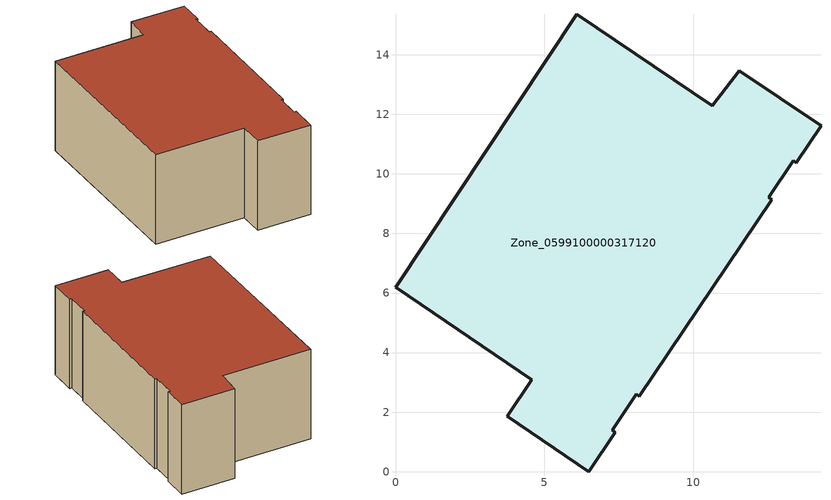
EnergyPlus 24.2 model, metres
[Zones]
Zone_0599100000317120
 floor ground (C_G): 8.08,2.6 7.27,1.4 7.38,1.32 6.49,0 3.75,1.86 4.58,3.08 0,6.19 6.09,15.36 10.64,12.29 11.55,13.47 14.29,11.61 13.46,10.37 13.35,10.44 12.53,9.21 12.63,9.14 8.19,2.53 z1.13
 wall outside (C_F): 8.19,2.53 12.63,9.14 12.53,9.21 13.35,10.44 13.46,10.37 14.29,11.61 11.55,13.47 10.64,12.29 6.09,15.36 0,6.19 4.58,3.08 3.75,1.86 6.49,0 7.38,1.32 7.27,1.4 8.08,2.6 8.19,2.53 z1.13:6.88
 roof outside (C_R): 13.35,10.44 13.46,10.37 14.29,11.61 11.55,13.47 10.64,12.29 6.09,15.36 0,6.19 4.58,3.08 3.75,1.86 6.49,0 7.38,1.32 7.27,1.4 8.08,2.6 8.19,2.53 12.63,9.14 12.53,9.21 z6.88
[BUILDING]
Pand.0599100000317120: North Axis=0; Terrain=City; Loads Convergence Tolerance Value=0.04; Temperature Convergence Tolerance Value=0.4; Solar Distribution=FullExterior; Maximum Number of Warmup Days=25; Minimum Number of Warmup Days=1
[Site:Location]
Rotterdam.The.Hague.AP_ZH_NLD Design_Conditions: Latitude=51.96; Longitude=4.45; Time Zone=1; Elevation=-4.5
[SITE:GROUNDTEMPERATURE:BUILDINGSURFACE]
18, 18, 18, 18, 18, 18, 18, 18, 18, 18, 18, 18
[MATERIAL] Thermal Absorptance=0.9; Solar Absorptance=0.7; Visible Absorptance=0.7
Name | Roughness | Thickness | Conductivity | Density | Specific Heat
G.TC.1975-1991 | MediumSmooth | 0.15 | 0.288461 | 540 | 1210
F.TC.1975-1991 | Rough | 0.3 | 0.230769 | 1920 | 840
R.TC.1975-1991 | MediumRough | 0.2 | 0.153846 | 1500 | 1000
[CONSTRUCTION]
C_G: G.TC.1975-1991
C_F: F.TC.1975-1991
C_R: R.TC.1975-1991
[ZONE]
Zone_0599100000317120: Type=1; Multiplier=1; Ceiling Height=Autocalculate; Volume=Autocalculate; Floor Area=autocalculate; Part of Total Floor Area=Yes
[ZONEINFILTRATION:DESIGNFLOWRATE]
Infil_Zone_0599100000317120: Zone or ZoneList or Space or SpaceList=Zone_0599100000317120; Schedule=AlwaysOn; Design Flow Rate Calculation Method=Flow/Area; Flow Rate per Floor Area=0.003; Constant Term Coefficient=1; Temperature Term Coefficient=0; Velocity Term Coefficient=0; Velocity Squared Term Coefficient=0
[HVACTEMPLATE:ZONE:IDEALLOADSAIRSYSTEM]
Zone_0599100000317120: Maximum Heating Supply Air Temperature=50; Minimum Cooling Supply Air Temperature=13; Maximum Heating Supply Air Humidity Ratio=0.0156; Minimum Cooling Supply Air Humidity Ratio=0.0077; Heating Limit=NoLimit; Cooling Limit=NoLimit; Dehumidification Control Type=ConstantSensibleHeatRatio; Cooling Sensible Heat Ratio=0.7; Dehumidification Setpoint=60; Humidification Control Type=None; Humidification Setpoint=30; Outdoor Air Method=None; Outdoor Air Flow Rate per Person=0.00944; Outdoor Air Flow Rate per Zone Floor Area=0; Outdoor Air Flow Rate per Zone=0; Demand Controlled Ventilation Type=None; Outdoor Air Economizer Type=NoEconomizer; Heat Recovery Type=None; Sensible Heat Recovery Effectiveness=0.7; Latent Heat Recovery Effectiveness=0.65
[ZONECONTROL:THERMOSTAT]
ThermostatControl_Zone_0599100000317120: Zone or ZoneList=Zone_0599100000317120; Control Type Schedule=DualSetpointControlType; Control 1=Thermostat_Zone_0599100000317120; Temperature Difference Between Cutout And Setpoint=0
[THERMOSTATSETPOINT:DUALSETPOINT]
Thermostat_Zone_0599100000317120: Heating Setpoint Temperature Schedule=HeatingSetpoint_Zone_0599100000317120; Cooling Setpoint Temperature Schedule=CoolingSetpoint_Zone_0599100000317120
[SCHEDULE:COMPACT]
HeatingSetpoint_Zone_0599100000317120: Through: 12/31, For: AllDays, Until: 24:00, 21
CoolingSetpoint_Zone_0599100000317120: Through: 12/31, For: AllDays, Until: 24:00, 24
DualSetpointControlType: Through: 12/31, For: AllDays, Until: 24:00, 4
AlwaysOn: Through: 12/31, For: AllDays, Until: 24:00, 1
